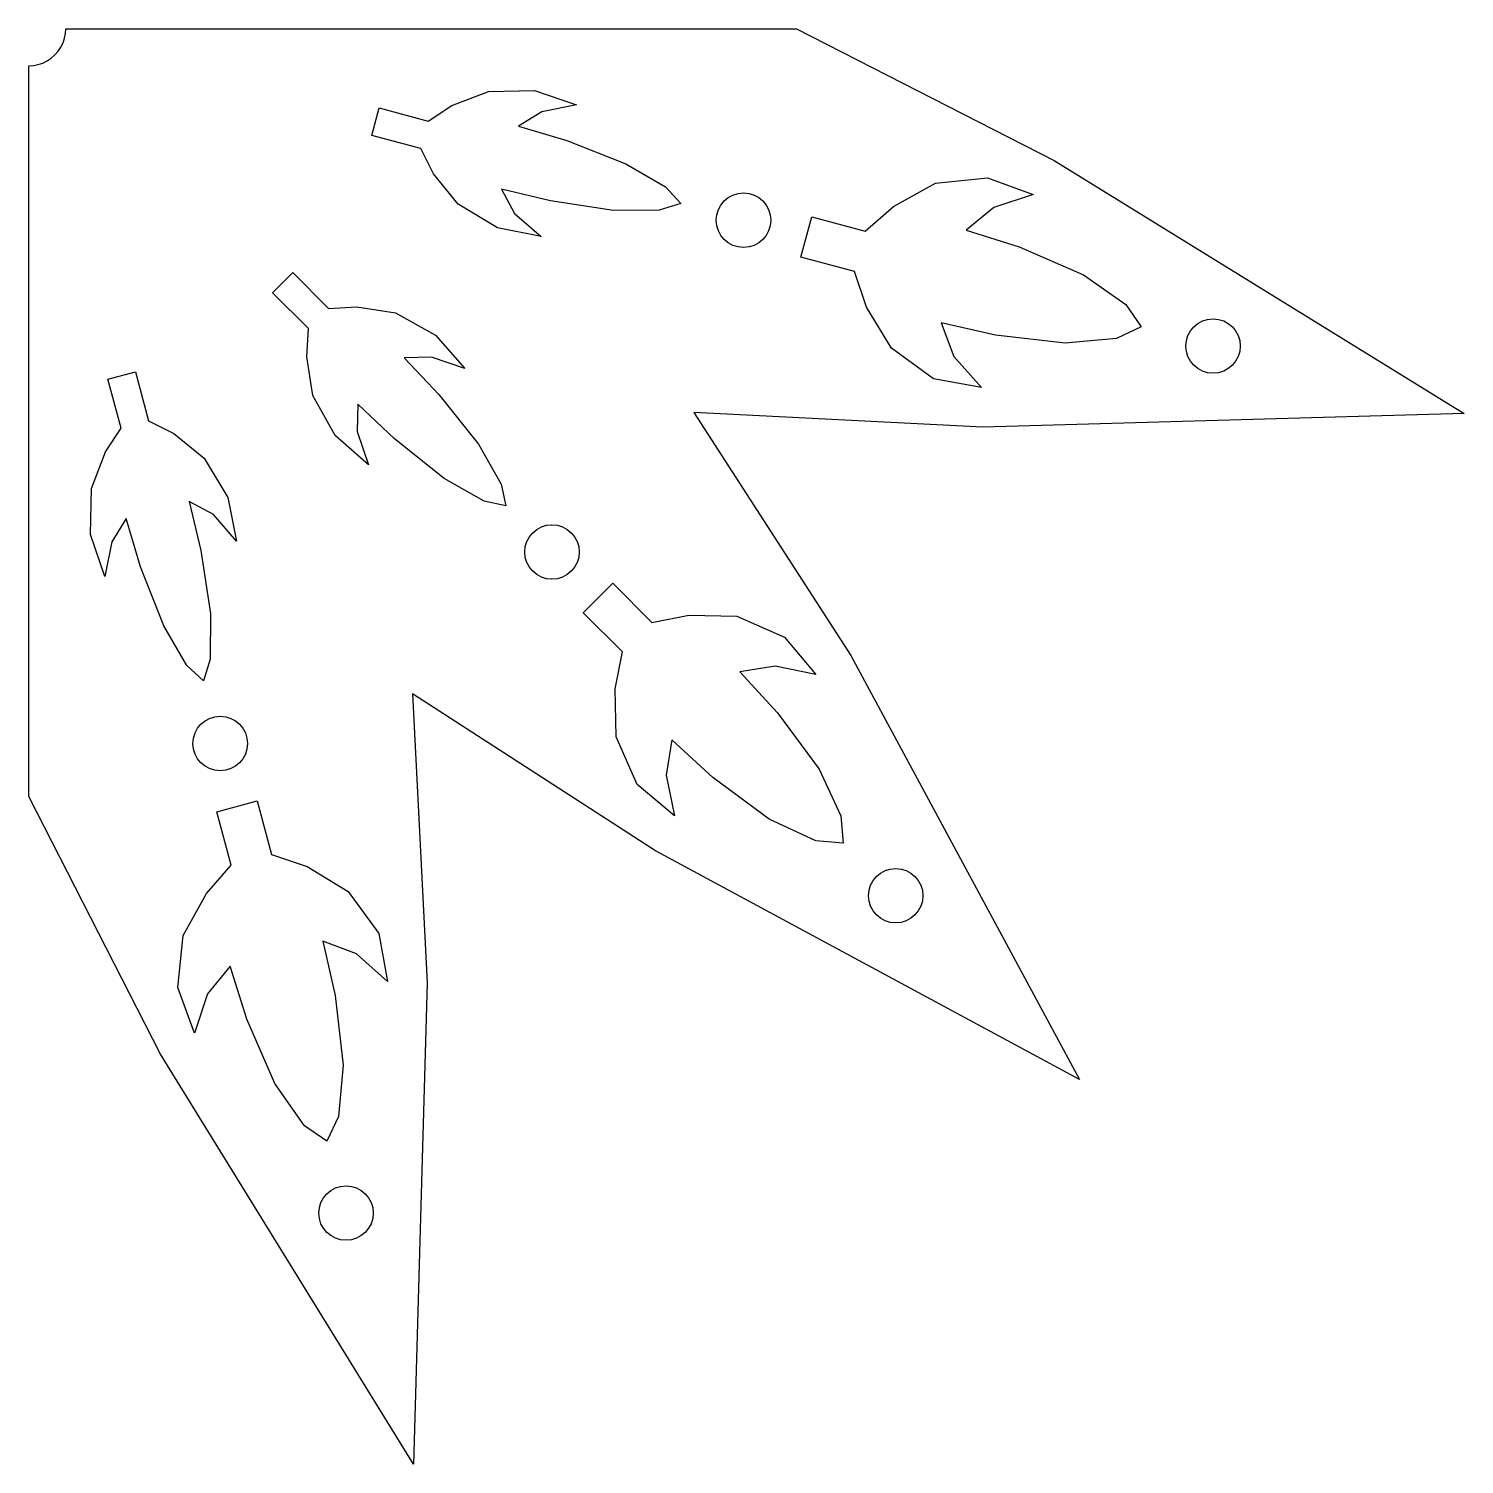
# Model space of a CAD drawing. Header units: metres. Extents: x 0 to 1159, y -1159 to 0.
import ezdxf

# ---------------------------------------------------------------- set-up
doc = ezdxf.new("R2010")
doc.units = ezdxf.units.M

msp = doc.modelspace()

# ---------------------------------------------------------------- linework, layer by layer
at = {"layer": 'CONTOUR'}
msp.add_lwpolyline([(620, 0), (827.95, -106.49), (1159.11, -310.58), (770.27, -321.75), (536.94, -310), (663.78, -506.2), (848.53, -848.53), (506.2, -663.78), (310, -536.94), (321.75, -770.27), (310.58, -1159.11), (106.49, -827.95), (0, -620), (0, -30), (3.92, -29.74), (7.76, -28.98), (11.48, -27.72), (15, -25.98), (18.26, -23.8), (21.21, -21.21), (23.8, -18.26), (25.98, -15), (27.72, -11.48), (28.98, -7.76), (29.74, -3.92), (30, 0)], close=True, dxfattribs=at)
at = {"layer": 'HOLES'}
for points in [[(283.09, -63.97), (322.5, -74.53), (341.73, -61.87), (371.11, -50.74), (408.27, -50), (442.16, -61.46), (414.26, -67.05), (395.33, -78.61), (434.44, -90.27), (482.22, -109.01), (514.18, -127.68), (526.43, -141.06), (509.13, -146.52), (472.12, -146.7), (421.37, -139.04), (381.66, -129.59), (392.29, -149.07), (413.65, -167.86), (378.57, -160.83), (346.76, -141.62), (326.88, -117.29), (316.56, -96.7), (277.15, -86.14)], [(632.2, -151.99), (675.48, -163.59), (698.23, -143.58), (732.24, -124.84), (774.02, -120.37), (811.01, -133.77), (779.18, -144.38), (756.86, -162.77), (799.7, -175.99), (851.62, -198.6), (885.78, -222.55), (898.31, -240.7), (878.38, -250.16), (836.82, -253.81), (780.55, -247.44), (736.85, -237.47), (746.98, -264.55), (769.24, -289.66), (730.51, -282.76), (696.56, -258), (676.47, -224.77), (666.77, -196.07), (623.5, -184.47)], [(213.17, -196.95), (242.02, -225.8), (265.01, -224.45), (296.03, -229.5), (328.57, -247.44), (352.19, -274.3), (325.24, -265.2), (303.06, -265.74), (331.1, -295.4), (363.1, -335.52), (381.45, -367.66), (385.37, -385.37), (367.66, -381.45), (335.52, -363.1), (295.4, -331.1), (265.74, -303.06), (265.2, -325.24), (274.3, -352.19), (247.44, -328.57), (229.5, -296.03), (224.45, -265.01), (225.8, -242.02), (196.95, -213.17)], [(86.14, -277.15), (96.7, -316.56), (117.29, -326.88), (141.62, -346.76), (160.83, -378.57), (167.86, -413.65), (149.07, -392.29), (129.59, -381.66), (139.04, -421.37), (146.7, -472.12), (146.52, -509.13), (141.06, -526.43), (127.68, -514.18), (109.01, -482.22), (90.27, -434.44), (78.61, -395.33), (67.05, -414.26), (61.46, -442.16), (50, -408.27), (50.74, -371.11), (61.87, -341.73), (74.53, -322.5), (63.97, -283.09)], [(471.51, -447.73), (503.19, -479.41), (532.9, -473.46), (571.72, -474.24), (610.13, -491.26), (635.47, -521.35), (602.6, -514.63), (574.08, -519.39), (604.57, -552.26), (638.22, -597.8), (655.83, -635.63), (657.61, -657.61), (635.63, -655.83), (597.8, -638.22), (552.26, -604.57), (519.39, -574.08), (514.63, -602.6), (521.35, -635.47), (491.26, -610.13), (474.24, -571.72), (473.46, -532.9), (479.41, -503.19), (447.73, -471.51)], [(184.47, -623.5), (196.07, -666.77), (224.77, -676.47), (258, -696.56), (282.76, -730.51), (289.66, -769.24), (264.55, -746.98), (237.47, -736.85), (247.44, -780.55), (253.81, -836.82), (250.16, -878.38), (240.7, -898.31), (222.55, -885.78), (198.6, -851.62), (175.99, -799.7), (162.77, -756.86), (144.38, -779.18), (133.77, -811.01), (120.37, -774.02), (124.84, -732.24), (143.58, -698.23), (163.59, -675.48), (151.99, -632.2)]]:
    msp.add_lwpolyline(points, close=True, dxfattribs=at)
for centre in [(577.14, -154.64), (956.27, -256.23), (422.5, -422.5), (154.64, -577.14), (700.04, -700.04), (256.23, -956.27)]:
    msp.add_circle(centre, 22, dxfattribs=at)

doc.saveas('drawing.dxf')
